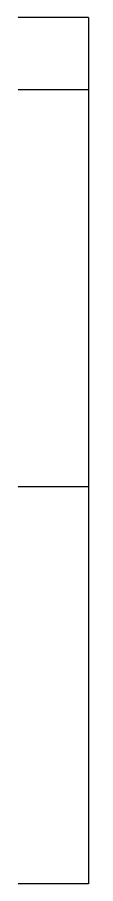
# Model space of a CAD drawing. Extents: x -819 to 10154, y 0 to 4840.
# Drawn here: x 6078 to 6210, y 3048 to 4840 of the extents above; entities that cross this region are included whole.
import ezdxf

# ---------------------------------------------------------------- set-up
doc = ezdxf.new("R2010")
doc.units = 0
doc.header["$LTSCALE"] = 10
doc.header["$MEASUREMENT"] = 0
doc.layers.get('0').update_dxf_attribs({"linetype": 'CONTINUOUS'})

msp = doc.modelspace()

# ---------------------------------------------------------------- linework, layer by layer
for p, q in [((6210.3, 4839.7), (0, 4839.7)), ((6210.3, 4839.7), (6210.3, 3047.7)), ((6210.3, 4689.7), (3602.8, 4689.7)), ((6210.3, 3868.7), (0, 3868.7)), ((6210.3, 3047.7), (0, 3047.7))]:
    msp.add_line(p, q)

doc.saveas('drawing.dxf')
